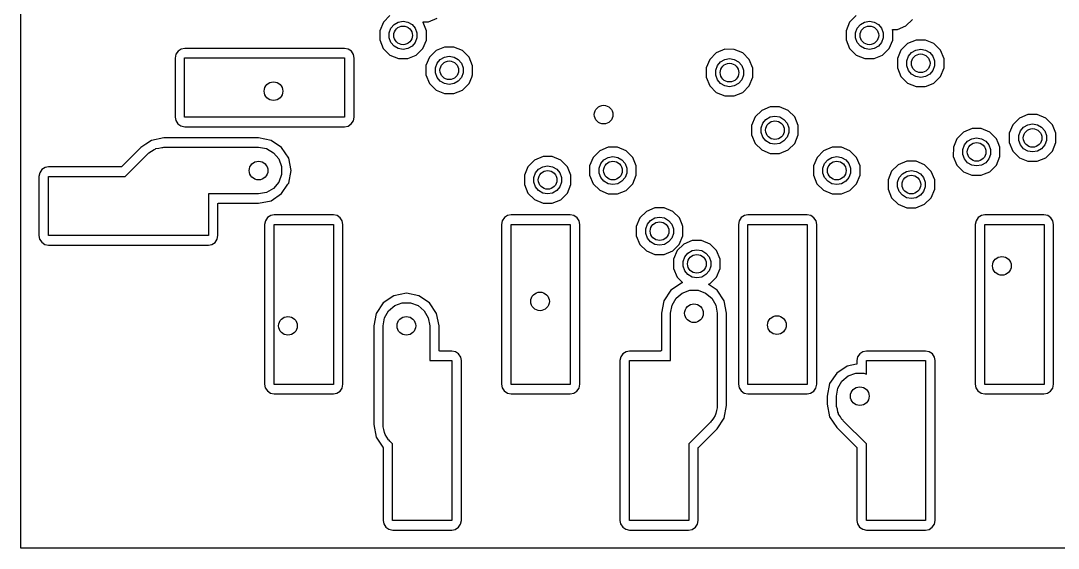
# Model space of a CAD drawing. Extents: x -2.5 to 32.5, y -2.5 to 32.5.
# Drawn here: x -2.5 to 19.75, y -2.5 to 8.81 of the extents above; entities that cross this region are included whole.
import ezdxf

# ---------------------------------------------------------------- set-up
doc = ezdxf.new("R2010")
doc.units = 0
doc.header["$MEASUREMENT"] = 0
doc.layers.add('BLACK', color=7, linetype='CONTINUOUS')

msp = doc.modelspace()

# ---------------------------------------------------------------- linework, layer by layer
at = {"layer": 'Black'}
for p, q in [((-2.5, 8.015), (-2.5, 10.555)), ((5.41714, 8.92413), (5.27637, 8.7836)), ((15.4171, 8.92413), (15.2764, 8.7836)), ((5.27637, 8.7836), (5.20009, 8.59989)), ((5.4392, 8.65057), (5.50643, 8.73069)), ((5.50643, 8.73069), (5.597, 8.78299)), ((5.597, 8.78299), (5.7, 8.80115)), ((5.7, 8.80115), (5.803, 8.78299)), ((5.803, 8.78299), (5.89357, 8.73069)), ((5.89357, 8.73069), (5.9608, 8.65057)), ((6.12714, 8.77757), (6.12732, 8.77894)), ((6.12732, 8.77675), (6.12714, 8.77757)), ((6.12732, 8.78033), (6.12761, 8.78111)), ((6.12732, 8.77894), (6.12732, 8.78033)), ((6.12732, 8.77592), (6.12732, 8.77675)), ((6.12779, 8.77462), (6.12732, 8.77592)), ((6.12761, 8.78111), (6.12772, 8.78194)), ((6.12772, 8.78194), (6.12836, 8.78317)), ((6.12809, 8.77326), (6.12779, 8.77462)), ((6.20009, 8.59902), (6.12809, 8.77326)), ((6.12836, 8.78317), (6.12883, 8.78447)), ((6.12883, 8.78447), (6.12937, 8.78511)), ((6.12937, 8.78511), (6.12976, 8.78585)), ((6.12976, 8.78585), (6.13078, 8.78679)), ((6.13078, 8.78679), (6.13167, 8.78785)), ((6.13167, 8.78785), (6.1324, 8.78827)), ((6.1324, 8.78827), (6.13301, 8.78883)), ((6.13301, 8.78883), (6.13429, 8.78936)), ((6.13429, 8.78936), (6.13549, 8.79005)), ((6.13549, 8.79005), (6.13632, 8.79019)), ((6.13632, 8.79019), (6.13709, 8.79051)), ((6.13709, 8.79051), (6.13847, 8.79057)), ((6.13847, 8.79057), (6.13984, 8.79081)), ((6.13984, 8.79081), (6.24308, 8.79072)), ((6.24308, 8.79072), (6.42691, 8.86668)), ((15.2764, 8.7836), (15.2001, 8.59989)), ((15.4392, 8.65057), (15.5064, 8.73069)), ((15.5064, 8.73069), (15.597, 8.78299)), ((15.597, 8.78299), (15.7, 8.80115)), ((15.7, 8.80115), (15.803, 8.78299)), ((15.803, 8.78299), (15.8936, 8.73069)), ((15.8936, 8.73069), (15.9608, 8.65057)), ((16.3003, 8.62607), (16.4841, 8.70203)), ((16.4841, 8.70203), (16.6249, 8.84256)), ((5.20009, 8.59989), (5.19991, 8.40098)), ((5.40343, 8.55229), (5.4392, 8.65057)), ((5.40343, 8.44771), (5.40343, 8.55229)), ((5.9608, 8.65057), (5.99657, 8.55229)), ((5.99657, 8.55229), (5.99657, 8.44771)), ((6.19991, 8.4001), (6.20009, 8.59902)), ((15.2001, 8.59989), (15.1999, 8.40098)), ((15.4034, 8.55229), (15.4392, 8.65057)), ((15.4034, 8.44771), (15.4034, 8.55229)), ((15.9608, 8.65057), (15.9966, 8.55229)), ((15.9966, 8.55229), (15.9966, 8.44771)), ((16.1952, 8.61291), (16.1954, 8.61428)), ((16.1954, 8.61209), (16.1952, 8.61291)), ((16.1954, 8.61567), (16.1956, 8.61645)), ((16.1954, 8.61428), (16.1954, 8.61567)), ((16.1954, 8.61126), (16.1954, 8.61209)), ((16.1958, 8.60995), (16.1954, 8.61126)), ((16.1956, 8.61645), (16.1958, 8.61728)), ((16.1958, 8.61728), (16.1964, 8.61851)), ((16.1961, 8.6086), (16.1958, 8.60995)), ((16.2001, 8.59902), (16.1961, 8.6086)), ((16.1964, 8.61851), (16.1969, 8.61981)), ((16.1969, 8.61981), (16.1974, 8.62045)), ((16.1974, 8.62045), (16.1978, 8.62119)), ((16.1978, 8.62119), (16.1988, 8.62213)), ((16.1988, 8.62213), (16.1997, 8.62319)), ((16.1997, 8.62319), (16.2004, 8.6236)), ((16.1999, 8.40011), (16.2001, 8.59902)), ((16.2004, 8.6236), (16.2011, 8.62417)), ((16.2011, 8.62417), (16.2023, 8.6247)), ((16.2023, 8.6247), (16.2035, 8.62539)), ((16.2035, 8.62539), (16.2044, 8.62553)), ((16.2044, 8.62553), (16.2051, 8.62585)), ((16.2051, 8.62585), (16.2065, 8.62591)), ((16.2065, 8.62591), (16.2079, 8.62615)), ((16.2079, 8.62615), (16.3003, 8.62607)), ((5.19991, 8.40098), (5.27588, 8.21714)), ((5.4392, 8.34943), (5.40343, 8.44771)), ((5.50643, 8.26931), (5.4392, 8.34943)), ((5.597, 8.21701), (5.50643, 8.26931)), ((5.89357, 8.26931), (5.803, 8.21701)), ((5.9608, 8.34943), (5.89357, 8.26931)), ((5.99657, 8.44771), (5.9608, 8.34943)), ((6.12363, 8.2164), (6.19991, 8.4001)), ((6.59098, 8.25009), (6.40714, 8.17413)), ((6.78989, 8.24991), (6.59098, 8.25009)), ((6.9736, 8.17363), (6.78989, 8.24991)), ((15.1999, 8.40098), (15.2759, 8.21714)), ((15.4392, 8.34943), (15.4034, 8.44771)), ((15.5064, 8.26931), (15.4392, 8.34943)), ((15.597, 8.21701), (15.5064, 8.26931)), ((15.8936, 8.26931), (15.803, 8.21701)), ((15.9608, 8.34943), (15.8936, 8.26931)), ((15.9966, 8.44771), (15.9608, 8.34943)), ((16.1236, 8.2164), (16.1999, 8.40011)), ((16.5171, 8.32413), (16.3764, 8.1836)), ((16.701, 8.40009), (16.5171, 8.32413)), ((16.8999, 8.39991), (16.701, 8.40009)), ((17.0836, 8.32363), (16.8999, 8.39991)), ((17.2241, 8.18286), (17.0836, 8.32363)), ((-2.5, 6.3649), (-2.5, 8.015)), ((0.82715, 8.09433), (0.81083, 8.01373)), ((0.81083, 8.01373), (0.81083, 6.74618)), ((0.87282, 8.16116), (0.82715, 8.09433)), ((0.94096, 8.20501), (0.87282, 8.16116)), ((1.01618, 8.21917), (0.94096, 8.20501)), ((1.015, 6.745), (1.015, 8.015)), ((1.015, 8.015), (4.445, 8.015)), ((4.44373, 8.21917), (1.01618, 8.21917)), ((4.52433, 8.20284), (4.44373, 8.21917)), ((4.445, 8.015), (4.445, 6.745)), ((4.59116, 8.15718), (4.52433, 8.20284)), ((4.63501, 8.08904), (4.59116, 8.15718)), ((4.64917, 8.01382), (4.63501, 8.08904)), ((4.64917, 7.64846), (4.64917, 8.01382)), ((5.27588, 8.21714), (5.4164, 8.07637)), ((5.4164, 8.07637), (5.60011, 8.00009)), ((5.7, 8.19885), (5.597, 8.21701)), ((5.803, 8.21701), (5.7, 8.19885)), ((5.79902, 7.99991), (5.98286, 8.07587)), ((5.98286, 8.07587), (6.12363, 8.2164)), ((6.26637, 8.0336), (6.19009, 7.84989)), ((6.40714, 8.17413), (6.26637, 8.0336)), ((6.49643, 7.98069), (6.587, 8.03299)), ((6.587, 8.03299), (6.69, 8.05115)), ((6.69, 8.05115), (6.793, 8.03299)), ((6.793, 8.03299), (6.88357, 7.98069)), ((7.11412, 8.03286), (6.9736, 8.17363)), ((7.19009, 7.84902), (7.11412, 8.03286)), ((12.4171, 8.12412), (12.2764, 7.9836)), ((12.601, 8.20009), (12.4171, 8.12412)), ((12.7999, 8.19991), (12.601, 8.20009)), ((12.9836, 8.12363), (12.7999, 8.19991)), ((13.1241, 7.98286), (12.9836, 8.12363)), ((15.2759, 8.21714), (15.4164, 8.07637)), ((15.4164, 8.07637), (15.6001, 8.00009)), ((15.7, 8.19885), (15.597, 8.21701)), ((15.803, 8.21701), (15.7, 8.19885)), ((15.799, 7.99991), (15.9829, 8.07587)), ((15.9829, 8.07587), (16.1236, 8.2164)), ((16.3764, 8.1836), (16.3001, 7.99989)), ((16.5034, 7.95229), (16.5392, 8.05057)), ((16.5392, 8.05057), (16.6064, 8.13069)), ((16.6064, 8.13069), (16.697, 8.18299)), ((16.697, 8.18299), (16.8, 8.20115)), ((16.8, 8.20115), (16.903, 8.18299)), ((16.903, 8.18299), (16.9936, 8.13069)), ((16.9936, 8.13069), (17.0608, 8.05057)), ((17.0608, 8.05057), (17.0966, 7.95229)), ((17.3001, 7.99902), (17.2241, 8.18286)), ((5.60011, 8.00009), (5.79902, 7.99991)), ((6.19009, 7.84989), (6.18991, 7.65098)), ((6.39343, 7.80229), (6.4292, 7.90057)), ((6.39343, 7.69771), (6.39343, 7.80229)), ((6.4292, 7.90057), (6.49643, 7.98069)), ((6.88357, 7.98069), (6.9508, 7.90057)), ((6.9508, 7.90057), (6.98657, 7.80229)), ((6.98657, 7.80229), (6.98657, 7.69771)), ((7.18991, 7.65011), (7.19009, 7.84902)), ((12.2001, 7.79989), (12.1999, 7.60098)), ((12.2764, 7.9836), (12.2001, 7.79989)), ((12.4034, 7.75229), (12.4392, 7.85057)), ((12.4392, 7.85057), (12.5064, 7.93069)), ((12.5064, 7.93069), (12.597, 7.98298)), ((12.597, 7.98298), (12.7, 8.00115)), ((12.7, 8.00115), (12.803, 7.98298)), ((12.803, 7.98298), (12.8936, 7.93069)), ((12.8936, 7.93069), (12.9608, 7.85057)), ((12.9608, 7.85057), (12.9966, 7.75229)), ((13.2001, 7.79902), (13.1241, 7.98286)), ((13.1999, 7.60011), (13.2001, 7.79848)), ((13.2001, 7.79848), (13.2001, 7.79902)), ((13.2001, 7.79848), (13.2001, 7.79848)), ((15.6001, 8.00009), (15.799, 7.99991)), ((16.3001, 7.99989), (16.2999, 7.80098)), ((16.2999, 7.80098), (16.3759, 7.61714)), ((16.5034, 7.84771), (16.5034, 7.95229)), ((16.5392, 7.74943), (16.5034, 7.84771)), ((17.0966, 7.84771), (17.0608, 7.74943)), ((17.0966, 7.95229), (17.0966, 7.84771)), ((17.2236, 7.6164), (17.2999, 7.80011)), ((17.2999, 7.80011), (17.3001, 7.99902)), ((4.64917, 6.74627), (4.64917, 7.64846)), ((6.18991, 7.65098), (6.26587, 7.46714)), ((6.4292, 7.59943), (6.39343, 7.69771)), ((6.49643, 7.51931), (6.4292, 7.59943)), ((6.9508, 7.59943), (6.88357, 7.51931)), ((6.98657, 7.69771), (6.9508, 7.59943)), ((7.11363, 7.4664), (7.17049, 7.60334)), ((7.17049, 7.60334), (7.18991, 7.65011)), ((7.17049, 7.60334), (7.17049, 7.60334)), ((12.1999, 7.60098), (12.2759, 7.41714)), ((12.4034, 7.64771), (12.4034, 7.75229)), ((12.4392, 7.54943), (12.4034, 7.64771)), ((12.9966, 7.64771), (12.9608, 7.54943)), ((12.9966, 7.75229), (12.9966, 7.64771)), ((13.1236, 7.4164), (13.1999, 7.60011)), ((16.3759, 7.61714), (16.5164, 7.47637)), ((16.6064, 7.66931), (16.5392, 7.74943)), ((16.697, 7.61701), (16.6064, 7.66931)), ((16.8, 7.59885), (16.697, 7.61701)), ((16.903, 7.61701), (16.8, 7.59885)), ((16.9936, 7.66931), (16.903, 7.61701)), ((17.0608, 7.74943), (16.9936, 7.66931)), ((17.0829, 7.47587), (17.2236, 7.6164)), ((6.26587, 7.46714), (6.4064, 7.32637)), ((6.587, 7.46701), (6.49643, 7.51931)), ((6.69, 7.44885), (6.587, 7.46701)), ((6.793, 7.46701), (6.69, 7.44885)), ((6.88357, 7.51931), (6.793, 7.46701)), ((6.97286, 7.32587), (7.11363, 7.4664)), ((12.2759, 7.41714), (12.4164, 7.27637)), ((12.5064, 7.46931), (12.4392, 7.54943)), ((12.597, 7.41701), (12.5064, 7.46931)), ((12.7, 7.39885), (12.597, 7.41701)), ((12.803, 7.41701), (12.7, 7.39885)), ((12.8936, 7.46931), (12.803, 7.41701)), ((12.9608, 7.54943), (12.8936, 7.46931)), ((12.9829, 7.27588), (13.1236, 7.4164)), ((16.5164, 7.47637), (16.7001, 7.40009)), ((16.7001, 7.40009), (16.899, 7.39991)), ((16.899, 7.39991), (16.9239, 7.4102)), ((16.9239, 7.4102), (17.0829, 7.47587)), ((16.9239, 7.4102), (16.9239, 7.4102)), ((6.4064, 7.32637), (6.59011, 7.25009)), ((6.59011, 7.25009), (6.78902, 7.24991)), ((6.78902, 7.24991), (6.97286, 7.32587)), ((12.4164, 7.27637), (12.6001, 7.20009)), ((12.6001, 7.20009), (12.799, 7.19991)), ((12.799, 7.19991), (12.9829, 7.27588)), ((13.5754, 6.96652), (13.3916, 6.89056)), ((13.7743, 6.96634), (13.5754, 6.96652)), ((13.9581, 6.89006), (13.7743, 6.96634)), ((0.81083, 6.74618), (0.82499, 6.67096)), ((4.445, 6.745), (1.015, 6.745)), ((4.63284, 6.66567), (4.64917, 6.74627)), ((13.2508, 6.75003), (13.1745, 6.56632)), ((13.3916, 6.89056), (13.2508, 6.75003)), ((13.4137, 6.617), (13.4809, 6.69712)), ((13.4809, 6.69712), (13.5715, 6.74942)), ((13.5715, 6.74942), (13.6745, 6.76758)), ((13.6745, 6.76758), (13.7775, 6.74942)), ((13.7775, 6.74942), (13.868, 6.69712)), ((13.868, 6.69712), (13.9353, 6.617)), ((14.0986, 6.74929), (13.9581, 6.89006)), ((14.1745, 6.56545), (14.0986, 6.74929)), ((18.9171, 6.72412), (18.7764, 6.5836)), ((19.101, 6.80009), (18.9171, 6.72412)), ((19.2999, 6.79991), (19.101, 6.80009)), ((19.4836, 6.72363), (19.2999, 6.79991)), ((19.6241, 6.58286), (19.4836, 6.72363)), ((0.82499, 6.67096), (0.86884, 6.60282)), ((0.86884, 6.60282), (0.93567, 6.55716)), ((0.93567, 6.55716), (1.01627, 6.54083)), ((1.01627, 6.54083), (4.44382, 6.54083)), ((4.44382, 6.54083), (4.51904, 6.55499)), ((4.51904, 6.55499), (4.58718, 6.59884)), ((4.58718, 6.59884), (4.63284, 6.66567)), ((13.1745, 6.56632), (13.1744, 6.36741)), ((13.3779, 6.51872), (13.4137, 6.617)), ((13.3779, 6.41414), (13.3779, 6.51872)), ((13.9353, 6.617), (13.971, 6.51872)), ((13.971, 6.51872), (13.971, 6.41414)), ((14.1744, 6.36654), (14.1745, 6.56545)), ((17.901, 6.50009), (17.7171, 6.42413)), ((18.0999, 6.49991), (17.901, 6.50009)), ((18.2836, 6.42363), (18.0999, 6.49991)), ((18.7764, 6.5836), (18.7001, 6.39989)), ((18.9392, 6.45057), (19.0064, 6.53069)), ((19.0064, 6.53069), (19.097, 6.58298)), ((19.097, 6.58298), (19.2, 6.60115)), ((19.2, 6.60115), (19.303, 6.58298)), ((19.303, 6.58298), (19.3936, 6.53069)), ((19.3936, 6.53069), (19.4608, 6.45057)), ((19.7001, 6.39902), (19.6241, 6.58286)), ((-2.5, 5.475), (-2.5, 6.3649)), ((0.30222, 6.24649), (0.18037, 6.16507)), ((0.57125, 6.3), (0.30222, 6.24649)), ((2.59875, 6.3), (0.57125, 6.3)), ((2.86778, 6.24649), (2.59875, 6.3)), ((3.0948, 6.0948), (2.86778, 6.24649)), ((13.1744, 6.36741), (13.2503, 6.18357)), ((13.4137, 6.31586), (13.3779, 6.41414)), ((13.4809, 6.23574), (13.4137, 6.31586)), ((13.5715, 6.18345), (13.4809, 6.23574)), ((13.868, 6.23574), (13.7775, 6.18345)), ((13.9353, 6.31586), (13.868, 6.23574)), ((13.971, 6.41414), (13.9353, 6.31586)), ((14.0981, 6.18283), (14.1744, 6.36654)), ((17.5764, 6.2836), (17.5001, 6.09989)), ((17.7171, 6.42413), (17.5764, 6.2836)), ((17.7392, 6.15057), (17.8064, 6.23069)), ((17.8064, 6.23069), (17.897, 6.28299)), ((17.897, 6.28299), (18, 6.30115)), ((18, 6.30115), (18.103, 6.28299)), ((18.103, 6.28299), (18.1936, 6.23069)), ((18.1936, 6.23069), (18.2608, 6.15057)), ((18.4241, 6.28286), (18.2836, 6.42363)), ((18.461, 6.19362), (18.4241, 6.28286)), ((18.7001, 6.39989), (18.6999, 6.20098)), ((18.9034, 6.35229), (18.9392, 6.45057)), ((18.9034, 6.24771), (18.9034, 6.35229)), ((18.9392, 6.14943), (18.9034, 6.24771)), ((19.4608, 6.45057), (19.4966, 6.35229)), ((19.4966, 6.24771), (19.4608, 6.14943)), ((19.4966, 6.35229), (19.4966, 6.24771)), ((19.6999, 6.20011), (19.7001, 6.39902)), ((0.07414, 6.09409), (-0.33706, 5.68289)), ((0.18037, 6.16507), (0.07414, 6.09409)), ((0.18037, 6.16507), (0.18037, 6.16507)), ((0.24861, 5.98302), (0.30518, 6.01569)), ((0.30518, 6.01569), (0.35869, 6.05315)), ((0.35869, 6.05315), (0.37994, 6.05885)), ((0.37994, 6.05885), (0.39899, 6.06985)), ((0.39899, 6.06985), (0.46333, 6.08119)), ((0.46333, 6.08119), (0.52642, 6.0981)), ((0.52642, 6.0981), (0.54834, 6.09618)), ((0.54834, 6.09618), (0.57, 6.1)), ((0.57, 6.1), (2.6, 6.1)), ((2.6, 6.1), (2.77101, 6.06985)), ((2.77101, 6.06985), (2.92139, 5.98302)), ((3.24649, 5.86778), (3.0948, 6.0948)), ((9.91714, 6.02412), (9.77637, 5.8836)), ((10.101, 6.10009), (9.91714, 6.02412)), ((10.2999, 6.09991), (10.101, 6.10009)), ((10.4836, 6.02363), (10.2999, 6.09991)), ((10.6241, 5.88286), (10.4836, 6.02363)), ((13.2503, 6.18357), (13.3909, 6.0428)), ((13.3909, 6.0428), (13.5746, 5.96652)), ((13.6745, 6.16528), (13.5715, 6.18345)), ((13.7775, 6.18345), (13.6745, 6.16528)), ((13.7735, 5.96634), (13.9573, 6.04231)), ((13.9573, 6.04231), (14.0981, 6.18283)), ((14.7171, 6.02412), (14.5764, 5.8836)), ((14.901, 6.10009), (14.7171, 6.02412)), ((15.0999, 6.09991), (14.901, 6.10009)), ((15.2836, 6.02363), (15.0999, 6.09991)), ((15.4175, 5.88949), (15.2836, 6.02363)), ((17.5001, 6.09989), (17.4999, 5.90098)), ((17.7034, 6.05229), (17.7392, 6.15057)), ((17.7034, 5.94771), (17.7034, 6.05229)), ((18.2608, 6.15057), (18.2966, 6.05229)), ((18.2966, 6.05229), (18.2966, 5.94771)), ((18.461, 6.19361), (18.461, 6.19362)), ((18.5001, 6.09902), (18.461, 6.19361)), ((18.4999, 5.90011), (18.5001, 6.09902)), ((18.6999, 6.20098), (18.7759, 6.01714)), ((18.7759, 6.01714), (18.9164, 5.87637)), ((19.0064, 6.06931), (18.9392, 6.14943)), ((19.097, 6.01701), (19.0064, 6.06931)), ((19.2, 5.99885), (19.097, 6.01701)), ((19.303, 6.01701), (19.2, 5.99885)), ((19.3936, 6.06931), (19.303, 6.01701)), ((19.4608, 6.14943), (19.3936, 6.06931)), ((19.4829, 5.87587), (19.6236, 6.0164)), ((19.6236, 6.0164), (19.6999, 6.20011)), ((-0.26211, 5.475), (0.21645, 5.95355)), ((0.21645, 5.95355), (0.23447, 5.96617)), ((0.23447, 5.96617), (0.24861, 5.98302)), ((2.92139, 5.98302), (3.03301, 5.85)), ((3.03301, 5.85), (3.0924, 5.68682)), ((3.29975, 5.6), (3.24649, 5.86778)), ((8.51714, 5.82412), (8.37637, 5.6836)), ((8.70098, 5.90009), (8.51714, 5.82412)), ((8.89989, 5.89991), (8.70098, 5.90009)), ((9.0836, 5.82363), (8.89989, 5.89991)), ((9.22412, 5.68286), (9.0836, 5.82363)), ((9.77637, 5.8836), (9.70009, 5.69989)), ((9.9392, 5.75057), (10.0064, 5.83069)), ((10.0064, 5.83069), (10.097, 5.88298)), ((10.097, 5.88298), (10.2, 5.90115)), ((10.2, 5.90115), (10.303, 5.88298)), ((10.303, 5.88298), (10.3936, 5.83069)), ((10.3936, 5.83069), (10.4608, 5.75057)), ((10.7001, 5.69902), (10.6241, 5.88286)), ((13.5746, 5.96652), (13.7735, 5.96634)), ((14.5764, 5.8836), (14.5001, 5.69989)), ((14.7392, 5.75057), (14.8064, 5.83069)), ((14.8064, 5.83069), (14.897, 5.88298)), ((14.897, 5.88298), (15, 5.90115)), ((15, 5.90115), (15.103, 5.88298)), ((15.103, 5.88298), (15.1936, 5.83069)), ((15.1936, 5.83069), (15.2608, 5.75057)), ((15.4241, 5.88286), (15.4175, 5.88949)), ((15.5001, 5.69902), (15.4241, 5.88286)), ((16.501, 5.80009), (16.3171, 5.72412)), ((16.6999, 5.79991), (16.501, 5.80009)), ((16.8836, 5.72363), (16.6999, 5.79991)), ((17.4999, 5.90098), (17.5759, 5.71714)), ((17.7392, 5.84943), (17.7034, 5.94771)), ((17.8064, 5.76931), (17.7392, 5.84943)), ((18.2608, 5.84943), (18.1936, 5.76931)), ((18.2966, 5.94771), (18.2608, 5.84943)), ((18.4236, 5.7164), (18.4999, 5.90011)), ((18.9164, 5.87637), (19.1001, 5.80009)), ((19.1001, 5.80009), (19.299, 5.79991)), ((19.299, 5.79991), (19.4829, 5.87587)), ((-2.04718, 5.62116), (-2.09285, 5.55433)), ((-1.97904, 5.66501), (-2.04718, 5.62116)), ((-1.90382, 5.67917), (-1.97904, 5.66501)), ((-0.34604, 5.67917), (-1.90382, 5.67917)), ((-0.34549, 5.67926), (-0.34604, 5.67917)), ((-0.34494, 5.67922), (-0.34549, 5.67926)), ((-0.34333, 5.67964), (-0.34494, 5.67922)), ((-0.3417, 5.67993), (-0.34333, 5.67964)), ((-0.34121, 5.68021), (-0.3417, 5.67993)), ((-0.34068, 5.68036), (-0.34121, 5.68021)), ((-0.33932, 5.68131), (-0.34068, 5.68036)), ((-0.33788, 5.68214), (-0.33932, 5.68131)), ((-0.33752, 5.68257), (-0.33788, 5.68214)), ((-0.33706, 5.68289), (-0.33752, 5.68257)), ((3.0924, 5.68682), (3.0924, 5.51318)), ((3.24649, 5.33222), (3.29975, 5.6)), ((8.37637, 5.6836), (8.30009, 5.49989)), ((8.5392, 5.55057), (8.60643, 5.63069)), ((8.60643, 5.63069), (8.697, 5.68298)), ((8.697, 5.68298), (8.8, 5.70115)), ((8.8, 5.70115), (8.903, 5.68298)), ((8.903, 5.68298), (8.99357, 5.63069)), ((8.99357, 5.63069), (9.0608, 5.55057)), ((9.30009, 5.49902), (9.22412, 5.68286)), ((9.70009, 5.69989), (9.69991, 5.50098)), ((9.90343, 5.65229), (9.9392, 5.75057)), ((9.90343, 5.54771), (9.90343, 5.65229)), ((10.4608, 5.75057), (10.4966, 5.65229)), ((10.4966, 5.65229), (10.4966, 5.54771)), ((10.6999, 5.5001), (10.7001, 5.69902)), ((14.5001, 5.69989), (14.4999, 5.50098)), ((14.7034, 5.65229), (14.7392, 5.75057)), ((14.7034, 5.54771), (14.7034, 5.65229)), ((15.2608, 5.75057), (15.2966, 5.65229)), ((15.2966, 5.65229), (15.2966, 5.54771)), ((15.4999, 5.50011), (15.5001, 5.69902)), ((16.1764, 5.5836), (16.1001, 5.39989)), ((16.3171, 5.72412), (16.1764, 5.5836)), ((16.4064, 5.53069), (16.497, 5.58298)), ((16.497, 5.58298), (16.6, 5.60115)), ((16.6, 5.60115), (16.703, 5.58298)), ((16.703, 5.58298), (16.7936, 5.53069)), ((17.0241, 5.58286), (16.8836, 5.72363)), ((17.1001, 5.39902), (17.0241, 5.58286)), ((17.5759, 5.71714), (17.7164, 5.57637)), ((17.7164, 5.57637), (17.9001, 5.50009)), ((17.897, 5.71701), (17.8064, 5.76931)), ((18, 5.69885), (17.897, 5.71701)), ((18.103, 5.71701), (18, 5.69885)), ((18.1936, 5.76931), (18.103, 5.71701)), ((18.1695, 5.52905), (18.2829, 5.57587)), ((18.2829, 5.57587), (18.4236, 5.7164)), ((-2.5, 2.16846), (-2.5, 5.475)), ((-2.09285, 5.55433), (-2.10917, 5.47373)), ((-2.10917, 5.47373), (-2.10917, 4.20618)), ((-1.905, 4.205), (-1.905, 5.475)), ((-1.905, 5.475), (-0.26211, 5.475)), ((3.03301, 5.35), (2.92139, 5.21698)), ((3.0924, 5.51318), (3.03301, 5.35)), ((8.30009, 5.49989), (8.29991, 5.30098)), ((8.50343, 5.45229), (8.5392, 5.55057)), ((8.50343, 5.34771), (8.50343, 5.45229)), ((8.5392, 5.24943), (8.50343, 5.34771)), ((9.0608, 5.55057), (9.09657, 5.45229)), ((9.09657, 5.34771), (9.0608, 5.24943)), ((9.09657, 5.45229), (9.09657, 5.34771)), ((9.29991, 5.30011), (9.30008, 5.49848)), ((9.30008, 5.49848), (9.30009, 5.49902)), ((9.30008, 5.49848), (9.30008, 5.49848)), ((9.69991, 5.50098), (9.77587, 5.31714)), ((9.9392, 5.44943), (9.90343, 5.54771)), ((10.0064, 5.36931), (9.9392, 5.44943)), ((10.097, 5.31701), (10.0064, 5.36931)), ((10.3936, 5.36931), (10.303, 5.31701)), ((10.4608, 5.44943), (10.3936, 5.36931)), ((10.4966, 5.54771), (10.4608, 5.44943)), ((10.6236, 5.3164), (10.6999, 5.5001)), ((14.4999, 5.50098), (14.5759, 5.31714)), ((14.7392, 5.44943), (14.7034, 5.54771)), ((14.8064, 5.36931), (14.7392, 5.44943)), ((14.897, 5.31701), (14.8064, 5.36931)), ((15.1936, 5.36931), (15.103, 5.31701)), ((15.2608, 5.44943), (15.1936, 5.36931)), ((15.2966, 5.54771), (15.2608, 5.44943)), ((15.4236, 5.3164), (15.4999, 5.50011)), ((16.1001, 5.39989), (16.0999, 5.20098)), ((16.3034, 5.35229), (16.3392, 5.45057)), ((16.3034, 5.24771), (16.3034, 5.35229)), ((16.3392, 5.45057), (16.4064, 5.53069)), ((16.7936, 5.53069), (16.8608, 5.45057)), ((16.8608, 5.45057), (16.8966, 5.35229)), ((16.8966, 5.35229), (16.8966, 5.24771)), ((17.0999, 5.20011), (17.1001, 5.39902)), ((17.9001, 5.50009), (18.099, 5.49991)), ((18.099, 5.49991), (18.1695, 5.52904)), ((18.1695, 5.52904), (18.1695, 5.52905)), ((2.77101, 5.13015), (2.6, 5.1)), ((2.92139, 5.21698), (2.77101, 5.13015)), ((3.0948, 5.1052), (3.22865, 5.30552)), ((3.22865, 5.30552), (3.24649, 5.33222)), ((8.29991, 5.30098), (8.37587, 5.11714)), ((8.60643, 5.16931), (8.5392, 5.24943)), ((8.697, 5.11701), (8.60643, 5.16931)), ((8.99357, 5.16931), (8.903, 5.11701)), ((9.0608, 5.24943), (8.99357, 5.16931)), ((9.22363, 5.1164), (9.29991, 5.30011)), ((9.77587, 5.31714), (9.9164, 5.17637)), ((9.9164, 5.17637), (10.1001, 5.10009)), ((10.2, 5.29885), (10.097, 5.31701)), ((10.303, 5.31701), (10.2, 5.29885)), ((10.299, 5.09991), (10.4829, 5.17587)), ((10.4829, 5.17587), (10.6236, 5.3164)), ((14.5759, 5.31714), (14.7164, 5.17637)), ((14.7164, 5.17637), (14.9001, 5.10009)), ((15, 5.29885), (14.897, 5.31701)), ((15.103, 5.31701), (15, 5.29885)), ((15.099, 5.09991), (15.2829, 5.17587)), ((15.2829, 5.17587), (15.3145, 5.20745)), ((15.3145, 5.20745), (15.4236, 5.3164)), ((16.0999, 5.20098), (16.1759, 5.01714)), ((16.3392, 5.14943), (16.3034, 5.24771)), ((16.4064, 5.06931), (16.3392, 5.14943)), ((16.8608, 5.14943), (16.7936, 5.06931)), ((16.8966, 5.24771), (16.8608, 5.14943)), ((17.0236, 5.0164), (17.0999, 5.20011)), ((2.6, 5.1), (1.525, 5.1)), ((1.525, 5.1), (1.525, 4.205)), ((1.73158, 4.8945), (1.73214, 4.89546)), ((1.73214, 4.89546), (1.73299, 4.89618)), ((1.73299, 4.89618), (1.7337, 4.89703)), ((1.7337, 4.89703), (1.73466, 4.89758)), ((1.73466, 4.89758), (1.73552, 4.8983)), ((1.73552, 4.8983), (1.73656, 4.89868)), ((1.73656, 4.89868), (1.73752, 4.89923)), ((1.73752, 4.89923), (1.73862, 4.89943)), ((1.73862, 4.89943), (1.73966, 4.89981)), ((1.73966, 4.89981), (1.74077, 4.89981)), ((1.74077, 4.89981), (1.74187, 4.9)), ((1.74187, 4.9), (2.59875, 4.9)), ((2.59875, 4.9), (2.86778, 4.95351)), ((2.86778, 4.95351), (3.0948, 5.1052)), ((8.37587, 5.11714), (8.5164, 4.97637)), ((8.5164, 4.97637), (8.70011, 4.90009)), ((8.8, 5.09885), (8.697, 5.11701)), ((8.70011, 4.90009), (8.89902, 4.89991)), ((8.903, 5.11701), (8.8, 5.09885)), ((8.89902, 4.89991), (9.08286, 4.97587)), ((9.08286, 4.97587), (9.22363, 5.1164)), ((10.1001, 5.10009), (10.299, 5.09991)), ((14.9001, 5.10009), (15.099, 5.09991)), ((16.1759, 5.01714), (16.3164, 4.87637)), ((16.497, 5.01701), (16.4064, 5.06931)), ((16.6, 4.99885), (16.497, 5.01701)), ((16.703, 5.01701), (16.6, 4.99885)), ((16.7936, 5.06931), (16.703, 5.01701)), ((16.8829, 4.87587), (17.0236, 5.0164)), ((1.72917, 4.8873), (1.72936, 4.8884)), ((1.72917, 4.20627), (1.72917, 4.8873)), ((1.72936, 4.8895), (1.72974, 4.89055)), ((1.72936, 4.8884), (1.72936, 4.8895)), ((1.72974, 4.89055), (1.72993, 4.89164)), ((1.72993, 4.89164), (1.73049, 4.8926)), ((1.73049, 4.8926), (1.73087, 4.89365)), ((1.73087, 4.89365), (1.73158, 4.8945)), ((10.9171, 4.72412), (10.7764, 4.5836)), ((11.101, 4.80009), (10.9171, 4.72412)), ((11.2999, 4.79991), (11.101, 4.80009)), ((11.4836, 4.72363), (11.2999, 4.79991)), ((11.6241, 4.58286), (11.4836, 4.72363)), ((16.3164, 4.87637), (16.5001, 4.80009)), ((16.5001, 4.80009), (16.699, 4.79991)), ((16.699, 4.79991), (16.8829, 4.87587)), ((2.74715, 4.52433), (2.73083, 4.44373)), ((2.79282, 4.59116), (2.74715, 4.52433)), ((2.86096, 4.63501), (2.79282, 4.59116)), ((2.93618, 4.64917), (2.86096, 4.63501)), ((4.20373, 4.64917), (2.93618, 4.64917)), ((4.28433, 4.63284), (4.20373, 4.64917)), ((4.35116, 4.58718), (4.28433, 4.63284)), ((4.39501, 4.51904), (4.35116, 4.58718)), ((4.40917, 4.44382), (4.39501, 4.51904)), ((7.82715, 4.52433), (7.81083, 4.44373)), ((7.87282, 4.59116), (7.82715, 4.52433)), ((7.94096, 4.63501), (7.87282, 4.59116)), ((8.01618, 4.64917), (7.94096, 4.63501)), ((9.28373, 4.64917), (8.01618, 4.64917)), ((9.36433, 4.63284), (9.28373, 4.64917)), ((9.43116, 4.58718), (9.36433, 4.63284)), ((9.47501, 4.51904), (9.43116, 4.58718)), ((9.48917, 4.44382), (9.47501, 4.51904)), ((10.7764, 4.5836), (10.7001, 4.39989)), ((10.9034, 4.35229), (10.9392, 4.45057)), ((10.9392, 4.45057), (11.0064, 4.53069)), ((11.0064, 4.53069), (11.097, 4.58298)), ((11.097, 4.58298), (11.2, 4.60115)), ((11.2, 4.60115), (11.303, 4.58298)), ((11.303, 4.58298), (11.3936, 4.53069)), ((11.3936, 4.53069), (11.4608, 4.45057)), ((11.4608, 4.45057), (11.4966, 4.35229)), ((11.6831, 4.44015), (11.6241, 4.58286)), ((12.9072, 4.52433), (12.8908, 4.44373)), ((12.9528, 4.59116), (12.9072, 4.52433)), ((13.021, 4.63501), (12.9528, 4.59116)), ((13.0962, 4.64917), (13.021, 4.63501)), ((14.3637, 4.64917), (13.0962, 4.64917)), ((14.4443, 4.63284), (14.3637, 4.64917)), ((14.5112, 4.58718), (14.4443, 4.63284)), ((14.555, 4.51904), (14.5112, 4.58718)), ((14.5692, 4.44382), (14.555, 4.51904)), ((17.9872, 4.52433), (17.9708, 4.44373)), ((18.0328, 4.59116), (17.9872, 4.52433)), ((18.101, 4.63501), (18.0328, 4.59116)), ((18.1762, 4.64917), (18.101, 4.63501)), ((19.4437, 4.64917), (18.1762, 4.64917)), ((19.5243, 4.63284), (19.4437, 4.64917)), ((19.5912, 4.58718), (19.5243, 4.63284)), ((19.635, 4.51904), (19.5912, 4.58718)), ((19.6492, 4.44382), (19.635, 4.51904)), ((2.73083, 4.44373), (2.73083, 2.37422)), ((2.935, 2.32661), (2.935, 4.445)), ((2.935, 4.445), (4.205, 4.445)), ((4.205, 4.445), (4.205, 1.015)), ((4.40917, 2.27), (4.40917, 4.44382)), ((7.81083, 4.44373), (7.81083, 1.01618)), ((8.015, 1.015), (8.015, 4.445)), ((8.015, 4.445), (9.285, 4.445)), ((9.285, 4.445), (9.285, 1.015)), ((9.48917, 4.19846), (9.48917, 4.44382)), ((10.7001, 4.39989), (10.6999, 4.20098)), ((10.9034, 4.24771), (10.9034, 4.35229)), ((10.9392, 4.14943), (10.9034, 4.24771)), ((11.4966, 4.24771), (11.4608, 4.14943)), ((11.4966, 4.35229), (11.4966, 4.24771)), ((11.7001, 4.39902), (11.6831, 4.44015)), ((11.6831, 4.44015), (11.6831, 4.44015)), ((11.6999, 4.20011), (11.7001, 4.39902)), ((12.8908, 4.44373), (12.8908, 1.01618)), ((13.095, 1.015), (13.095, 4.445)), ((13.095, 4.445), (14.365, 4.445)), ((14.365, 4.445), (14.365, 1.015)), ((14.5692, 1.01627), (14.5692, 4.44382)), ((17.9708, 4.44373), (17.9708, 1.01618)), ((18.175, 1.015), (18.175, 4.445)), ((18.175, 4.445), (19.445, 4.445)), ((19.445, 4.445), (19.445, 1.015)), ((19.6492, 1.525), (19.6492, 4.44382)), ((-2.10917, 4.20618), (-2.09501, 4.13096)), ((-2.09501, 4.13096), (-2.05116, 4.06282)), ((-2.05116, 4.06282), (-1.98433, 4.01716)), ((-1.98433, 4.01716), (-1.90373, 4.00083)), ((1.525, 4.205), (-1.905, 4.205)), ((1.52382, 4.00083), (1.59904, 4.01499)), ((1.59904, 4.01499), (1.66718, 4.05884)), ((1.66718, 4.05884), (1.71284, 4.12567)), ((1.71284, 4.12567), (1.72917, 4.20627)), ((9.48917, 1.525), (9.48917, 4.19846)), ((10.6999, 4.20098), (10.7759, 4.01714)), ((10.7759, 4.01714), (10.9164, 3.87637)), ((11.0064, 4.06931), (10.9392, 4.14943)), ((11.097, 4.01701), (11.0064, 4.06931)), ((11.2, 3.99885), (11.097, 4.01701)), ((11.303, 4.01701), (11.2, 3.99885)), ((11.3936, 4.06931), (11.303, 4.01701)), ((11.4608, 4.14943), (11.3936, 4.06931)), ((11.4829, 3.87587), (11.6236, 4.0164)), ((11.7171, 4.02412), (11.5764, 3.8836)), ((11.6236, 4.0164), (11.6999, 4.20011)), ((11.901, 4.10009), (11.7171, 4.02412)), ((12.0999, 4.09991), (11.901, 4.10009)), ((12.2836, 4.02363), (12.0999, 4.09991)), ((12.4241, 3.88286), (12.2836, 4.02363)), ((-1.90373, 4.00083), (1.52382, 4.00083)), ((10.9164, 3.87637), (11.1001, 3.80009)), ((11.1001, 3.80009), (11.299, 3.79991)), ((11.299, 3.79991), (11.4829, 3.87587)), ((11.5764, 3.8836), (11.5001, 3.69989)), ((11.7392, 3.75057), (11.8064, 3.83069)), ((11.8064, 3.83069), (11.897, 3.88298)), ((11.897, 3.88298), (12, 3.90115)), ((12, 3.90115), (12.103, 3.88298)), ((12.103, 3.88298), (12.1936, 3.83069)), ((12.1936, 3.83069), (12.2608, 3.75057)), ((12.5001, 3.69902), (12.4241, 3.88286)), ((11.5001, 3.69989), (11.4999, 3.50098)), ((11.7034, 3.65229), (11.7392, 3.75057)), ((11.7034, 3.54771), (11.7034, 3.65229)), ((12.2608, 3.75057), (12.2966, 3.65229)), ((12.2966, 3.65229), (12.2966, 3.54771)), ((12.4999, 3.50011), (12.5001, 3.69902)), ((11.4999, 3.50098), (11.5759, 3.31714)), ((11.7392, 3.44943), (11.7034, 3.54771)), ((11.8064, 3.36931), (11.7392, 3.44943)), ((11.897, 3.31702), (11.8064, 3.36931)), ((12.1936, 3.36931), (12.103, 3.31702)), ((12.2608, 3.44943), (12.1936, 3.36931)), ((12.2966, 3.54771), (12.2608, 3.44943)), ((12.4236, 3.3164), (12.4999, 3.50011)), ((11.6702, 3.18649), (11.4432, 3.0348)), ((11.5759, 3.31714), (11.6836, 3.20927)), ((11.677, 3.18784), (11.6702, 3.18649)), ((11.6774, 3.18799), (11.677, 3.18784)), ((11.6778, 3.18803), (11.6774, 3.18799)), ((11.6795, 3.18879), (11.6778, 3.18803)), ((11.6812, 3.18944), (11.6795, 3.18879)), ((11.6815, 3.18971), (11.6812, 3.18944)), ((11.6818, 3.18989), (11.6815, 3.18971)), ((11.6831, 3.19117), (11.6818, 3.18989)), ((11.6845, 3.19235), (11.6831, 3.19117)), ((11.6836, 3.20927), (11.6838, 3.20893)), ((11.6838, 3.20893), (11.6841, 3.20867)), ((11.6841, 3.20867), (11.6851, 3.20713)), ((11.6847, 3.19271), (11.6845, 3.19235)), ((11.685, 3.19301), (11.6847, 3.19271)), ((11.6857, 3.19465), (11.685, 3.19301)), ((11.6851, 3.20713), (11.6861, 3.20566)), ((11.6866, 3.19622), (11.6857, 3.19465)), ((11.6861, 3.20566), (11.6862, 3.20525)), ((11.6862, 3.20525), (11.6864, 3.2049)), ((11.6864, 3.2049), (11.6868, 3.20315)), ((11.6867, 3.19663), (11.6866, 3.19622)), ((11.6868, 3.197), (11.6867, 3.19663)), ((11.6868, 3.20315), (11.6872, 3.2014)), ((11.687, 3.1988), (11.6868, 3.197)), ((11.6873, 3.20058), (11.687, 3.1988)), ((11.6872, 3.2014), (11.6872, 3.20098)), ((11.6872, 3.20098), (11.6873, 3.20058)), ((12, 3.29885), (11.897, 3.31702)), ((12.103, 3.31702), (12, 3.29885)), ((12.2592, 3.15843), (12.2593, 3.15884)), ((12.2594, 3.15665), (12.2592, 3.15843)), ((12.2593, 3.15926), (12.2598, 3.16097)), ((12.2593, 3.15884), (12.2593, 3.15926)), ((12.2595, 3.15486), (12.2594, 3.15665)), ((12.2596, 3.15446), (12.2595, 3.15486)), ((12.2597, 3.15404), (12.2596, 3.15446)), ((12.2605, 3.15244), (12.2597, 3.15404)), ((12.2598, 3.16097), (12.2603, 3.16271)), ((12.2603, 3.16271), (12.2605, 3.16306)), ((12.2605, 3.16306), (12.2606, 3.16347)), ((12.2612, 3.15078), (12.2605, 3.15244)), ((12.2606, 3.16347), (12.2617, 3.16489)), ((12.2614, 3.15047), (12.2612, 3.15078)), ((12.2616, 3.15009), (12.2614, 3.15047)), ((12.2629, 3.14885), (12.2616, 3.15009)), ((12.2617, 3.16489), (12.2627, 3.16638)), ((12.2627, 3.16638), (12.263, 3.16663)), ((12.2641, 3.14753), (12.2629, 3.14885)), ((12.263, 3.16663), (12.2633, 3.16697)), ((12.2633, 3.16697), (12.2648, 3.16792)), ((12.2645, 3.14733), (12.2641, 3.14753)), ((12.2648, 3.14704), (12.2645, 3.14733)), ((12.2648, 3.16792), (12.2663, 3.16899)), ((12.4328, 3.0348), (12.2648, 3.14704)), ((12.2663, 3.16899), (12.2667, 3.16911)), ((12.2667, 3.16911), (12.267, 3.16933)), ((12.267, 3.16933), (12.2829, 3.17587)), ((12.2829, 3.17587), (12.4236, 3.3164)), ((5.50222, 2.91649), (5.2752, 2.7648)), ((5.77, 2.96975), (5.50222, 2.91649)), ((6.03778, 2.91649), (5.77, 2.96975)), ((6.2648, 2.7648), (6.03778, 2.91649)), ((11.4432, 3.0348), (11.2915, 2.80778)), ((11.555, 2.86139), (11.688, 2.97301)), ((11.688, 2.97301), (11.8512, 3.0324)), ((11.8512, 3.0324), (12.0248, 3.0324)), ((12.0248, 3.0324), (12.188, 2.97301)), ((12.188, 2.97301), (12.321, 2.86139)), ((12.5845, 2.80778), (12.4328, 3.0348)), ((5.2752, 2.7648), (5.12351, 2.53778)), ((5.38698, 2.59139), (5.52, 2.70301)), ((5.52, 2.70301), (5.68318, 2.7624)), ((5.68318, 2.7624), (5.85682, 2.7624)), ((5.85682, 2.7624), (6.02, 2.70301)), ((6.02, 2.70301), (6.15302, 2.59139)), ((6.41649, 2.53778), (6.2648, 2.7648)), ((11.2915, 2.80778), (11.238, 2.53875)), ((11.438, 2.54), (11.4682, 2.71101)), ((11.4682, 2.71101), (11.555, 2.86139)), ((12.321, 2.86139), (12.4078, 2.71101)), ((12.4078, 2.71101), (12.438, 2.54)), ((12.638, 2.53875), (12.5845, 2.80778)), ((5.12351, 2.53778), (5.07, 2.26875)), ((5.30015, 2.44101), (5.38698, 2.59139)), ((6.15302, 2.59139), (6.23985, 2.44101)), ((6.47, 2.26875), (6.41649, 2.53778)), ((11.238, 2.53875), (11.238, 1.74187)), ((11.438, 1.525), (11.438, 2.54)), ((12.438, 2.54), (12.438, 0.558)), ((12.638, 0.762), (12.638, 2.53875)), ((2.73009, 2.36999), (2.72991, 2.17089)), ((2.7304, 2.37177), (2.73009, 2.36999)), ((2.73082, 2.37365), (2.7304, 2.37177)), ((2.73083, 2.37422), (2.73078, 2.37394)), ((2.73078, 2.37394), (2.73082, 2.37365)), ((2.93343, 2.32229), (2.935, 2.32661)), ((2.93343, 2.21771), (2.93343, 2.32229)), ((4.40917, 1.01627), (4.40917, 2.27)), ((5.07, 2.26875), (5.07, 0.15125)), ((5.27, 2.27), (5.30015, 2.44101)), ((5.27, 0.15), (5.27, 2.27)), ((6.23985, 2.44101), (6.27, 2.27)), ((6.27, 2.27), (6.27, 1.525)), ((6.47, 1.74187), (6.47, 2.26875)), ((-2.5, -2.4873), (-2.5, 2.16846)), ((2.72991, 2.17089), (2.72993, 2.17082)), ((2.72993, 2.17082), (2.73007, 2.17058)), ((2.73007, 2.17058), (2.7304, 2.16868)), ((2.7304, 2.16868), (2.73082, 2.16678)), ((2.73082, 2.16678), (2.73079, 2.1665)), ((2.73079, 2.1665), (2.73083, 2.16624)), ((2.73083, 2.16624), (2.73083, 1.01618)), ((2.935, 2.21339), (2.93343, 2.21771)), ((2.935, 1.015), (2.935, 2.21339)), ((6.47019, 1.74077), (6.47, 1.74187)), ((6.47019, 1.73966), (6.47019, 1.74077)), ((6.47057, 1.73862), (6.47019, 1.73966)), ((6.47077, 1.73752), (6.47057, 1.73862)), ((6.47132, 1.73656), (6.47077, 1.73752)), ((6.4717, 1.73552), (6.47132, 1.73656)), ((6.47242, 1.73466), (6.4717, 1.73552)), ((6.47297, 1.7337), (6.47242, 1.73466)), ((6.47382, 1.73299), (6.47297, 1.7337)), ((6.47454, 1.73214), (6.47382, 1.73299)), ((6.4755, 1.73158), (6.47454, 1.73214)), ((6.47635, 1.73087), (6.4755, 1.73158)), ((6.47739, 1.73049), (6.47635, 1.73087)), ((6.47836, 1.72993), (6.47739, 1.73049)), ((6.47945, 1.72974), (6.47836, 1.72993)), ((6.48049, 1.72936), (6.47945, 1.72974)), ((6.48161, 1.72936), (6.48049, 1.72936)), ((6.4827, 1.72917), (6.48161, 1.72936)), ((6.74373, 1.72917), (6.4827, 1.72917)), ((6.82433, 1.71284), (6.74373, 1.72917)), ((6.89116, 1.66718), (6.82433, 1.71284)), ((6.93501, 1.59904), (6.89116, 1.66718)), ((6.94917, 1.52382), (6.93501, 1.59904)), ((10.3672, 1.60433), (10.3508, 1.52373)), ((10.4128, 1.67116), (10.3672, 1.60433)), ((10.481, 1.71501), (10.4128, 1.67116)), ((10.5562, 1.72917), (10.481, 1.71501)), ((11.2253, 1.72917), (10.5562, 1.72917)), ((11.2264, 1.72936), (11.2253, 1.72917)), ((11.2275, 1.72936), (11.2264, 1.72936)), ((11.2285, 1.72974), (11.2275, 1.72936)), ((11.2296, 1.72993), (11.2285, 1.72974)), ((11.2306, 1.73049), (11.2296, 1.72993)), ((11.2317, 1.73087), (11.2306, 1.73049)), ((11.2325, 1.73158), (11.2317, 1.73087)), ((11.2335, 1.73214), (11.2325, 1.73158)), ((11.2342, 1.73299), (11.2335, 1.73214)), ((11.235, 1.7337), (11.2342, 1.73299)), ((11.2356, 1.73466), (11.235, 1.7337)), ((11.2363, 1.73552), (11.2356, 1.73466)), ((11.2367, 1.73656), (11.2363, 1.73552)), ((11.2372, 1.73752), (11.2367, 1.73656)), ((11.2374, 1.73862), (11.2372, 1.73752)), ((11.2378, 1.73966), (11.2374, 1.73862)), ((11.238, 1.74187), (11.2378, 1.74077)), ((11.2378, 1.74077), (11.2378, 1.73966)), ((15.4472, 1.60433), (15.4308, 1.52373)), ((15.4928, 1.67116), (15.4472, 1.60433)), ((15.561, 1.71501), (15.4928, 1.67116)), ((15.6362, 1.72917), (15.561, 1.71501)), ((16.9037, 1.72917), (15.6362, 1.72917)), ((16.9843, 1.71284), (16.9037, 1.72917)), ((17.0512, 1.66718), (16.9843, 1.71284)), ((17.095, 1.59904), (17.0512, 1.66718)), ((17.1092, 1.52382), (17.095, 1.59904)), ((6.27, 1.525), (6.745, 1.525)), ((6.745, 1.525), (6.745, -1.905)), ((6.94917, -1.90373), (6.94917, 1.52382)), ((9.48917, 1.01627), (9.48917, 1.525)), ((10.3508, 1.52373), (10.3508, -1.90382)), ((10.555, -1.905), (10.555, 1.525)), ((10.555, 1.525), (11.438, 1.525)), ((15.2262, 1.40849), (14.9992, 1.2568)), ((15.4206, 1.44715), (15.2262, 1.40849)), ((15.4225, 1.4479), (15.4206, 1.44715)), ((15.4245, 1.44861), (15.4225, 1.4479)), ((15.4246, 1.4487), (15.4245, 1.44861)), ((15.4247, 1.44875), (15.4246, 1.4487)), ((15.4263, 1.45012), (15.4247, 1.44875)), ((15.4279, 1.45145), (15.4263, 1.45012)), ((15.428, 1.45166), (15.4279, 1.45157)), ((15.4279, 1.45157), (15.4279, 1.45145)), ((15.429, 1.45348), (15.428, 1.45166)), ((15.4301, 1.45527), (15.429, 1.45348)), ((15.4302, 1.45553), (15.4301, 1.4554)), ((15.4301, 1.4554), (15.4301, 1.45527)), ((15.4305, 1.45759), (15.4302, 1.45553)), ((15.4308, 1.45961), (15.4305, 1.45759)), ((15.4308, 1.52373), (15.4308, 1.45961)), ((15.635, 1.23469), (15.635, 1.525)), ((15.635, 1.525), (16.905, 1.525)), ((16.905, 1.525), (16.905, -1.905)), ((17.1092, -1.90373), (17.1092, 1.52382)), ((19.6492, 1.01627), (19.6492, 1.525)), ((14.9992, 1.2568), (14.8475, 1.02978)), ((15.111, 1.08339), (15.244, 1.19501)), ((15.244, 1.19501), (15.4072, 1.2544)), ((15.4072, 1.2544), (15.5808, 1.2544)), ((15.5808, 1.2544), (15.635, 1.23469)), ((2.73083, 1.01618), (2.74499, 0.94096)), ((2.74499, 0.94096), (2.78884, 0.87282)), ((4.205, 1.015), (2.935, 1.015)), ((4.34718, 0.86884), (4.39284, 0.93567)), ((4.39284, 0.93567), (4.40917, 1.01627)), ((7.81083, 1.01618), (7.82499, 0.94096)), ((7.82499, 0.94096), (7.86884, 0.87282)), ((9.285, 1.015), (8.015, 1.015)), ((9.42718, 0.86884), (9.47284, 0.93567)), ((9.47284, 0.93567), (9.48917, 1.01627)), ((12.8908, 1.01618), (12.905, 0.94096)), ((12.905, 0.94096), (12.9488, 0.87282)), ((14.365, 1.015), (13.095, 1.015)), ((14.5072, 0.86884), (14.5528, 0.93567)), ((14.5528, 0.93567), (14.5692, 1.01627)), ((14.8475, 1.02978), (14.794, 0.76075)), ((14.994, 0.762), (15.0242, 0.93301)), ((15.0242, 0.93301), (15.111, 1.08339)), ((17.9708, 1.01618), (17.985, 0.94096)), ((17.985, 0.94096), (18.0288, 0.87282)), ((19.445, 1.015), (18.175, 1.015)), ((19.5872, 0.86884), (19.6328, 0.93567)), ((19.6328, 0.93567), (19.6492, 1.01627)), ((2.78884, 0.87282), (2.85567, 0.82716)), ((2.85567, 0.82716), (2.93627, 0.81083)), ((2.93627, 0.81083), (4.20382, 0.81083)), ((4.20382, 0.81083), (4.27904, 0.82499)), ((4.27904, 0.82499), (4.34718, 0.86884)), ((7.86884, 0.87282), (7.93567, 0.82716)), ((7.93567, 0.82716), (8.01627, 0.81083)), ((8.01627, 0.81083), (9.28382, 0.81083)), ((9.28382, 0.81083), (9.35904, 0.82499)), ((9.35904, 0.82499), (9.42718, 0.86884)), ((12.638, 0.55925), (12.638, 0.762)), ((12.9488, 0.87282), (13.0157, 0.82716)), ((13.0157, 0.82716), (13.0963, 0.81083)), ((13.0963, 0.81083), (14.3638, 0.81083)), ((14.3638, 0.81083), (14.439, 0.82499)), ((14.439, 0.82499), (14.5072, 0.86884)), ((14.794, 0.76075), (14.794, 0.58725)), ((14.994, 0.586), (14.994, 0.762)), ((18.0288, 0.87282), (18.0957, 0.82716)), ((18.0957, 0.82716), (18.1763, 0.81083)), ((18.1763, 0.81083), (19.4438, 0.81083)), ((19.4438, 0.81083), (19.519, 0.82499)), ((19.519, 0.82499), (19.5872, 0.86884)), ((12.4192, 0.45132), (12.4078, 0.38699)), ((12.4361, 0.51442), (12.4192, 0.45132)), ((12.438, 0.558), (12.4342, 0.53634)), ((12.4342, 0.53634), (12.4361, 0.51442)), ((12.5845, 0.29022), (12.638, 0.55925)), ((14.794, 0.58725), (14.8475, 0.31822)), ((14.9978, 0.56434), (14.994, 0.586)), ((14.9959, 0.54242), (14.9978, 0.56434)), ((15.0128, 0.47932), (14.9959, 0.54242)), ((15.0242, 0.41499), (15.0128, 0.47932)), ((12.321, 0.23661), (12.3042, 0.22247)), ((12.3537, 0.29318), (12.321, 0.23661)), ((12.3912, 0.34669), (12.3537, 0.29318)), ((12.3968, 0.36794), (12.3912, 0.34669)), ((12.4078, 0.38699), (12.3968, 0.36794)), ((12.4321, 0.06214), (12.5845, 0.29022)), ((14.8475, 0.31822), (14.9999, 0.09014)), ((15.0352, 0.39594), (15.0242, 0.41499)), ((15.0408, 0.37469), (15.0352, 0.39594)), ((15.0783, 0.32118), (15.0408, 0.37469)), ((15.111, 0.26461), (15.0783, 0.32118)), ((15.1278, 0.25046), (15.111, 0.26461)), ((15.1404, 0.23245), (15.1278, 0.25046)), ((15.635, -0.26211), (15.1404, 0.23245)), ((5.07, 0.15125), (5.12351, -0.11778)), ((5.27382, 0.12834), (5.27, 0.15)), ((5.2719, 0.10642), (5.27382, 0.12834)), ((5.28881, 0.04332), (5.2719, 0.10642)), ((5.30015, -0.02101), (5.28881, 0.04332)), ((12.2916, 0.20445), (11.825, -0.26211)), ((12.0329, -0.33706), (12.4321, 0.06214)), ((12.3042, 0.22247), (12.2916, 0.20445)), ((14.9999, 0.09014), (15.4271, -0.33706)), ((5.12351, -0.11778), (5.26869, -0.33506)), ((5.31115, -0.04006), (5.30015, -0.02101)), ((5.31685, -0.06131), (5.31115, -0.04006)), ((5.35431, -0.11482), (5.31685, -0.06131)), ((5.38698, -0.17139), (5.35431, -0.11482)), ((5.40383, -0.18554), (5.38698, -0.17139)), ((5.41645, -0.20355), (5.40383, -0.18554)), ((5.475, -0.26211), (5.41645, -0.20355)), ((5.26869, -0.33506), (5.26931, -0.33645)), ((5.26931, -0.33645), (5.27007, -0.33777)), ((5.27007, -0.33777), (5.27019, -0.33846)), ((5.27019, -0.33846), (5.27047, -0.3391)), ((5.27047, -0.3391), (5.27057, -0.34061)), ((5.27057, -0.34061), (5.27083, -0.34211)), ((5.27083, -0.34211), (5.27083, -1.90382)), ((5.475, -1.905), (5.475, -0.26211)), ((11.825, -0.26211), (11.825, -1.905)), ((12.0292, -0.34494), (12.0296, -0.34333)), ((12.0293, -0.34549), (12.0292, -0.34494)), ((12.0292, -0.34604), (12.0293, -0.34549)), ((12.0292, -1.90373), (12.0292, -0.34604)), ((12.0296, -0.34333), (12.0299, -0.3417)), ((12.0299, -0.3417), (12.0302, -0.34121)), ((12.0302, -0.34121), (12.0304, -0.34068)), ((12.0304, -0.34068), (12.0313, -0.33932)), ((12.0313, -0.33932), (12.0321, -0.33788)), ((12.0321, -0.33788), (12.0326, -0.33752)), ((12.0326, -0.33752), (12.0329, -0.33706)), ((15.4271, -0.33706), (15.4274, -0.33752)), ((15.4274, -0.33752), (15.4279, -0.33788)), ((15.4279, -0.33788), (15.4287, -0.33932)), ((15.4287, -0.33932), (15.4296, -0.34068)), ((15.4296, -0.34068), (15.4298, -0.34121)), ((15.4298, -0.34121), (15.4301, -0.3417)), ((15.4301, -0.3417), (15.4304, -0.34333)), ((15.4304, -0.34333), (15.4308, -0.34494)), ((15.4308, -0.34494), (15.4307, -0.34549)), ((15.4307, -0.34549), (15.4308, -0.34604)), ((15.4308, -0.34604), (15.4308, -1.90382)), ((15.635, -1.905), (15.635, -0.26211)), ((5.27083, -1.90382), (5.28499, -1.97904)), ((5.28499, -1.97904), (5.32884, -2.04718)), ((6.745, -1.905), (5.475, -1.905)), ((6.88718, -2.05116), (6.93284, -1.98433)), ((6.93284, -1.98433), (6.94917, -1.90373)), ((10.3508, -1.90382), (10.365, -1.97904)), ((10.365, -1.97904), (10.4088, -2.04718)), ((11.825, -1.905), (10.555, -1.905)), ((11.9672, -2.05116), (12.0128, -1.98433)), ((12.0128, -1.98433), (12.0292, -1.90373)), ((15.4308, -1.90382), (15.445, -1.97904)), ((15.445, -1.97904), (15.4888, -2.04718)), ((16.905, -1.905), (15.635, -1.905)), ((17.0472, -2.05116), (17.0928, -1.98433)), ((17.0928, -1.98433), (17.1092, -1.90373)), ((5.32884, -2.04718), (5.39567, -2.09284)), ((5.39567, -2.09284), (5.47627, -2.10917)), ((5.47627, -2.10917), (6.74382, -2.10917)), ((6.74382, -2.10917), (6.81904, -2.09501)), ((6.81904, -2.09501), (6.88718, -2.05116)), ((10.4088, -2.04718), (10.4757, -2.09284)), ((10.4757, -2.09284), (10.5563, -2.10917)), ((10.5563, -2.10917), (11.8238, -2.10917)), ((11.8238, -2.10917), (11.899, -2.09501)), ((11.899, -2.09501), (11.9672, -2.05116)), ((15.4888, -2.04718), (15.5557, -2.09284)), ((15.5557, -2.09284), (15.6363, -2.10917)), ((15.6363, -2.10917), (16.9038, -2.10917)), ((16.9038, -2.10917), (16.979, -2.09501)), ((16.979, -2.09501), (17.0472, -2.05116)), ((-2.49981, -2.48839), (-2.5, -2.4873)), ((-2.49981, -2.4895), (-2.49981, -2.48839)), ((-2.49943, -2.49055), (-2.49981, -2.4895)), ((-2.49923, -2.49164), (-2.49943, -2.49055)), ((-2.49868, -2.4926), (-2.49923, -2.49164)), ((-2.4983, -2.49365), (-2.49868, -2.4926)), ((-2.49758, -2.4945), (-2.4983, -2.49365)), ((-2.49703, -2.49546), (-2.49758, -2.4945)), ((-2.49618, -2.49618), (-2.49703, -2.49546)), ((-2.49546, -2.49703), (-2.49618, -2.49618)), ((-2.4945, -2.49758), (-2.49546, -2.49703)), ((-2.49365, -2.4983), (-2.4945, -2.49758)), ((-2.4926, -2.49868), (-2.49365, -2.4983)), ((-2.49164, -2.49923), (-2.4926, -2.49868)), ((-2.49055, -2.49943), (-2.49164, -2.49923)), ((-2.4895, -2.49981), (-2.49055, -2.49943)), ((-2.48839, -2.49981), (-2.4895, -2.49981)), ((-2.4873, -2.5), (-2.48839, -2.49981)), ((32.4873, -2.5), (-2.4873, -2.5))]:
    msp.add_line(p, q, dxfattribs=at)
for centre in [(5.7, 8.5), (15.7, 8.5), (16.8, 7.9), (6.69, 7.75), (12.7, 7.7), (2.921, 7.3025), (10, 6.8), (13.6745, 6.46643), (19.2, 6.3), (18, 6), (2.6, 5.6), (10.2, 5.6), (15, 5.6), (8.8, 5.4), (16.6, 5.3), (11.2, 4.3), (12, 3.6), (18.542, 3.556), (8.636, 2.794), (11.938, 2.54), (3.23, 2.27), (5.77, 2.27), (13.716, 2.286), (15.494, 0.762)]:
    msp.add_circle(centre, 0.2, dxfattribs=at)

doc.saveas('drawing.dxf')
